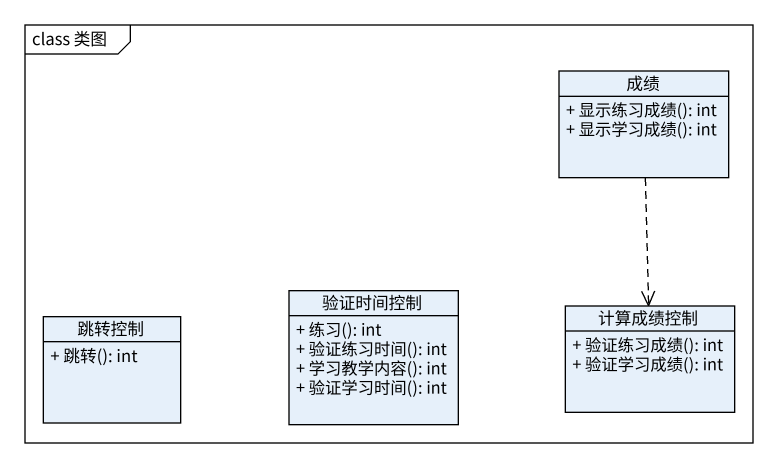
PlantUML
@startuml
mainframe class 类图
hide circle
hide empty members
skinparam classAttributeIconSize 0
class 成绩 {
  + 显示练习成绩(): int
  + 显示学习成绩(): int
}
class 验证时间控制 {
  + 练习(): int
  + 验证练习时间(): int
  + 学习教学内容(): int
  + 验证学习时间(): int
}
class 计算成绩控制 {
  + 验证练习成绩(): int
  + 验证学习成绩(): int
}
class 跳转控制 {
  + 跳转(): int
}
成绩 ..> 计算成绩控制
@enduml
